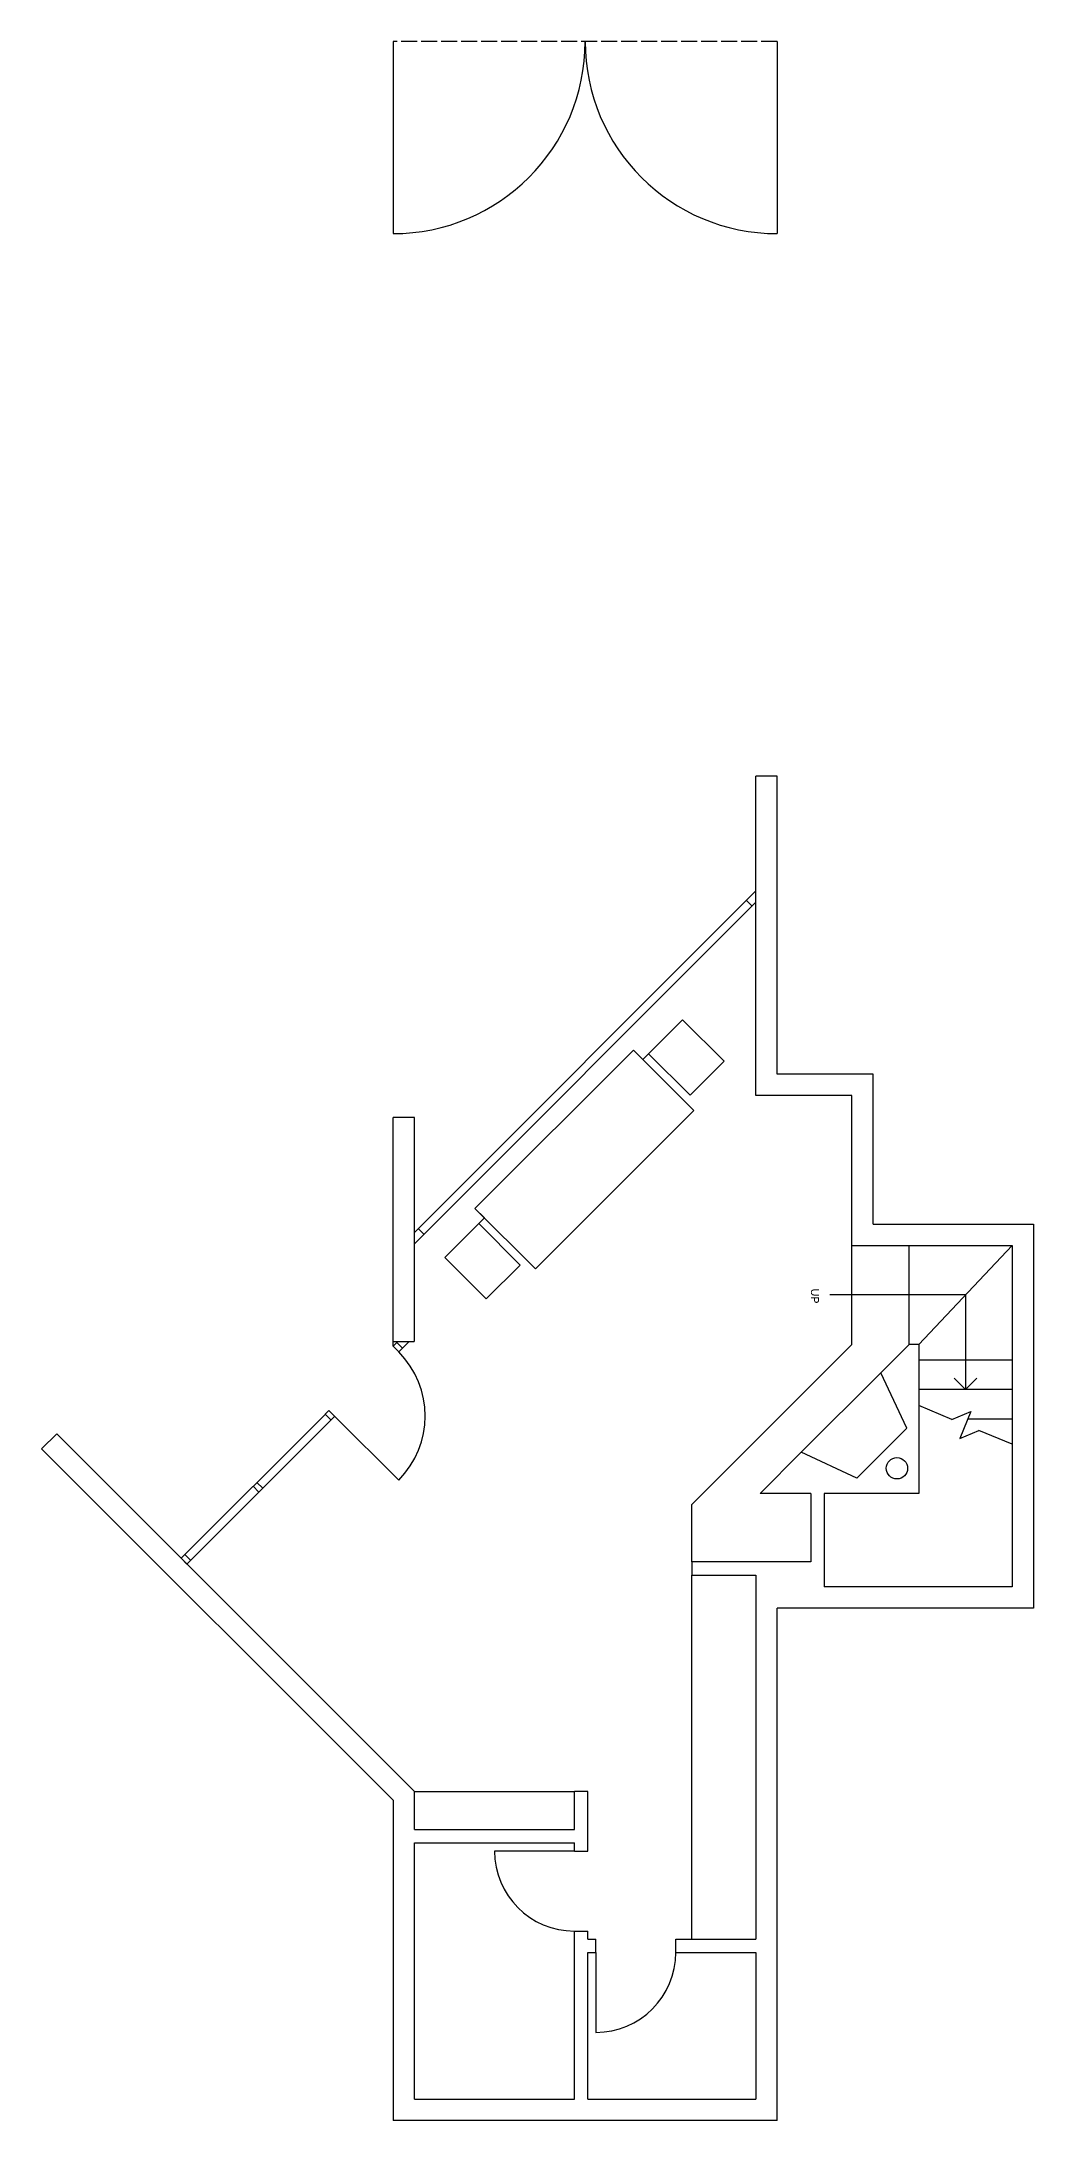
# Model space of a CAD drawing. Header units: inches. Extents: x -16498 to -561, y 141 to 7454.
# Drawn here: x -1402 to -1031, y 411 to 1190 of the extents above; entities that cross this region are included whole.
import ezdxf

# ---------------------------------------------------------------- set-up
doc = ezdxf.new("R2010")
doc.units = ezdxf.units.IN
doc.header["$LTSCALE"] = 0.5
doc.header["$MEASUREMENT"] = 0
doc.linetypes.add('ACAD_ISO02W100', pattern=[15, 12, -3])
for name, color, linetype in [('A-doors', 254, 'Continuous'), ('A-furniture', 33, 'Continuous'), ('A-glazing', 252, 'Continuous'), ('A-millwork', 252, 'Continuous'), ('A-soffit', 251, 'ACAD_ISO02W100'), ('A-stairs', 252, 'Continuous'), ('A-text', 254, 'Continuous'), ('A-walls', 7, 'Continuous')]:
    doc.layers.add(name, color=color, linetype=linetype)

msp = doc.modelspace()

# ---------------------------------------------------------------- linework, layer by layer
at = {"layer": 'A-doors'}
for p, q in [((-1270.52, 1189.88), (-1270.52, 1117.88)), ((-1126.52, 1189.88), (-1126.52, 1117.88)), ((-1292.4, 674.59), (-1268.36, 650.54)), ((-1202.52, 511.56), (-1232.52, 511.56)), ((-1194.52, 473.56), (-1194.52, 443.56))]:
    msp.add_line(p, q, dxfattribs=at)
for centre, radius, start, end in [((-1270.52, 1189.88), 72, 270, 0), ((-1126.52, 1189.88), 72, 180, 270), ((-1292.44, 674.63), 34, 315, 45), ((-1202.52, 511.56), 30, 180, 270), ((-1194.52, 473.56), 30, 270, 0)]:
    msp.add_arc(centre, radius, start, end, dxfattribs=at)
at = {"layer": 'A-furniture'}
msp.add_lwpolyline([(-1251.12, 734.06), (-1235.56, 718.5), (-1222.83, 731.23), (-1238.39, 746.79), (-1251.12, 734.06), (-1238.39, 746.79), (-1236.27, 748.91), (-1239.81, 752.44), (-1217.18, 729.82), (-1157.78, 789.21), (-1180.41, 811.84), (-1239.81, 752.44), (-1180.41, 811.84), (-1176.87, 808.3), (-1174.75, 810.43), (-1159.19, 794.87), (-1146.47, 807.6), (-1162.02, 823.15), (-1174.75, 810.43)], dxfattribs=at)
at = {"layer": 'A-glazing'}
for p, q in [((-1262.52, 743.46), (-1134.52, 871.46)), ((-1262.52, 739.21), (-1134.52, 867.21)), ((-1135.94, 865.8), (-1138.06, 867.92)), ((-1261.11, 744.87), (-1258.99, 742.75)), ((-1270.52, 700.79), (-1270.52, 702.56)), ((-1269.11, 702.2), (-1270.52, 700.79)), ((-1266.99, 700.08), (-1269.11, 702.2)), ((-1268.4, 698.67), (-1264.51, 702.56)), ((-1268.4, 698.67), (-1270.52, 700.79)), ((-1295.87, 675.33), (-1349.93, 621.28)), ((-1292.35, 674.53), (-1347.76, 619.11)), ((-1294.57, 676.75), (-1295.98, 675.33)), ((-1293.86, 673.21), (-1295.98, 675.33)), ((-1292.44, 674.63), (-1294.57, 676.75)), ((-1320.76, 646.11), (-1322.93, 648.28)), ((-1319.35, 647.53), (-1321.51, 649.69)), ((-1348.51, 622.69), (-1349.93, 621.28)), ((-1347.81, 619.15), (-1349.93, 621.28)), ((-1346.39, 620.57), (-1348.51, 622.69))]:
    msp.add_line(p, q, dxfattribs=at)
at = {"layer": 'A-millwork'}
for p, q in [((-1158.52, 478.56), (-1158.52, 615)), ((-1262.52, 533.87), (-1202.52, 533.87))]:
    msp.add_line(p, q, dxfattribs=at)
at = {"layer": 'A-soffit'}
msp.add_line((-1126.52, 1189.88), (-1270.52, 1189.88), dxfattribs=at)
at = {"layer": 'A-stairs'}
for p, q in [((-1098.52, 701.47), (-1098.52, 738.56)), ((-1077.06, 701.47), (-1077.06, 738.56)), ((-1098.52, 701.47), (-1158.52, 641.47)), ((-1038.52, 695.51), (-1073.52, 695.51)), ((-1038.52, 684.51), (-1073.52, 684.51)), ((-1061.1, 673.37), (-1073.52, 678.51)), ((-1061.1, 673.37), (-1053.92, 676.35)), ((-1053.92, 676.35), (-1058.13, 666.18)), ((-1038.52, 673.51), (-1055.09, 673.51)), ((-1058.13, 666.18), (-1050.94, 669.16)), ((-1038.52, 664.02), (-1050.94, 669.16)), ((-1158.52, 620), (-1158.52, 641.47))]:
    msp.add_line(p, q, dxfattribs=at)
at = {"layer": 'A-text'}
for p, q in [((-1038.52, 738.56), (-1073.52, 701.47)), ((-1056.02, 720.01), (-1106.76, 720.01)), ((-1056.02, 720.01), (-1056.02, 684.51)), ((-1056.02, 684.51), (-1060.27, 688.76)), ((-1056.02, 684.51), (-1051.78, 688.76))]:
    msp.add_line(p, q, dxfattribs=at)
at = {"layer": 'A-walls'}
for p, q in [((-1134.52, 794.75), (-1134.52, 914.56)), ((-1126.52, 914.56), (-1134.52, 914.56)), ((-1126.52, 802.75), (-1126.52, 914.56)), ((-1090.52, 802.75), (-1126.52, 802.75)), ((-1090.52, 746.56), (-1090.52, 802.75)), ((-1098.52, 794.75), (-1134.52, 794.75)), ((-1098.52, 738.56), (-1098.52, 794.75)), ((-1262.52, 786.56), (-1270.52, 786.56)), ((-1270.52, 702.56), (-1270.52, 786.56)), ((-1262.52, 702.56), (-1262.52, 786.56)), ((-1090.52, 746.56), (-1030.52, 746.56)), ((-1030.52, 746.56), (-1030.52, 602.56)), ((-1098.52, 738.56), (-1038.52, 738.56)), ((-1038.52, 738.56), (-1038.52, 610.56)), ((-1270.52, 702.56), (-1262.63, 702.56)), ((-1087.52, 691), (-1077.06, 701.47)), ((-1073.52, 701.47), (-1077.06, 701.47)), ((-1073.52, 701.47), (-1073.52, 645.56)), ((-1087.52, 691), (-1117.5, 661.03)), ((-1077.96, 670.06), (-1087.66, 690.86)), ((-1402.23, 662.27), (-1396.57, 667.92)), ((-1396.57, 667.92), (-1262.52, 533.87)), ((-1096.69, 651.32), (-1077.96, 670.06)), ((-1270.52, 530.56), (-1402.23, 662.27)), ((-1132.97, 645.56), (-1117.5, 661.03)), ((-1096.69, 651.32), (-1117.5, 661.03)), ((-1113.97, 645.56), (-1132.97, 645.56)), ((-1113.97, 645.56), (-1113.97, 620)), ((-1073.52, 645.56), (-1108.97, 645.56)), ((-1108.97, 645.56), (-1108.97, 610.56)), ((-1158.52, 620), (-1158.52, 615)), ((-1113.97, 620), (-1158.52, 620)), ((-1158.52, 615), (-1134.52, 615)), ((-1134.52, 615), (-1134.52, 478.56)), ((-1038.52, 610.56), (-1108.97, 610.56)), ((-1126.52, 410.56), (-1126.52, 602.56)), ((-1030.52, 602.56), (-1126.52, 602.56)), ((-1270.52, 530.56), (-1270.52, 410.56)), ((-1262.52, 519.56), (-1262.52, 533.87)), ((-1197.52, 533.87), (-1202.52, 533.87)), ((-1202.52, 519.56), (-1202.52, 533.87)), ((-1197.52, 511.56), (-1197.52, 533.87)), ((-1262.52, 519.56), (-1202.52, 519.56)), ((-1262.52, 514.56), (-1202.52, 514.56)), ((-1262.52, 418.56), (-1262.52, 514.56)), ((-1202.52, 511.56), (-1202.52, 514.56)), ((-1202.52, 511.56), (-1202.52, 514.56)), ((-1202.52, 511.56), (-1197.52, 511.56)), ((-1202.52, 418.56), (-1202.52, 481.56)), ((-1202.52, 481.56), (-1197.52, 481.56)), ((-1197.52, 478.56), (-1197.52, 481.56)), ((-1197.52, 478.56), (-1197.52, 481.56)), ((-1197.52, 478.56), (-1194.52, 478.56)), ((-1194.52, 473.56), (-1194.52, 478.56)), ((-1164.52, 473.56), (-1164.52, 478.56)), ((-1164.52, 478.56), (-1134.52, 478.56)), ((-1197.52, 418.56), (-1197.52, 473.56)), ((-1197.52, 473.56), (-1194.52, 473.56)), ((-1164.52, 473.56), (-1134.52, 473.56)), ((-1134.52, 473.56), (-1134.52, 418.56)), ((-1262.52, 418.56), (-1202.52, 418.56)), ((-1197.52, 418.56), (-1134.52, 418.56)), ((-1126.52, 410.56), (-1270.52, 410.56))]:
    msp.add_line(p, q, dxfattribs=at)
msp.add_circle((-1081.67, 655.03), 4, dxfattribs=at)

# ---------------------------------------------------------------- texts
at = {"layer": 'A-text'}
msp.add_text('UP', height=3, rotation=270, dxfattribs=at).set_placement((-1113.89, 722.39))

doc.saveas('drawing.dxf')
